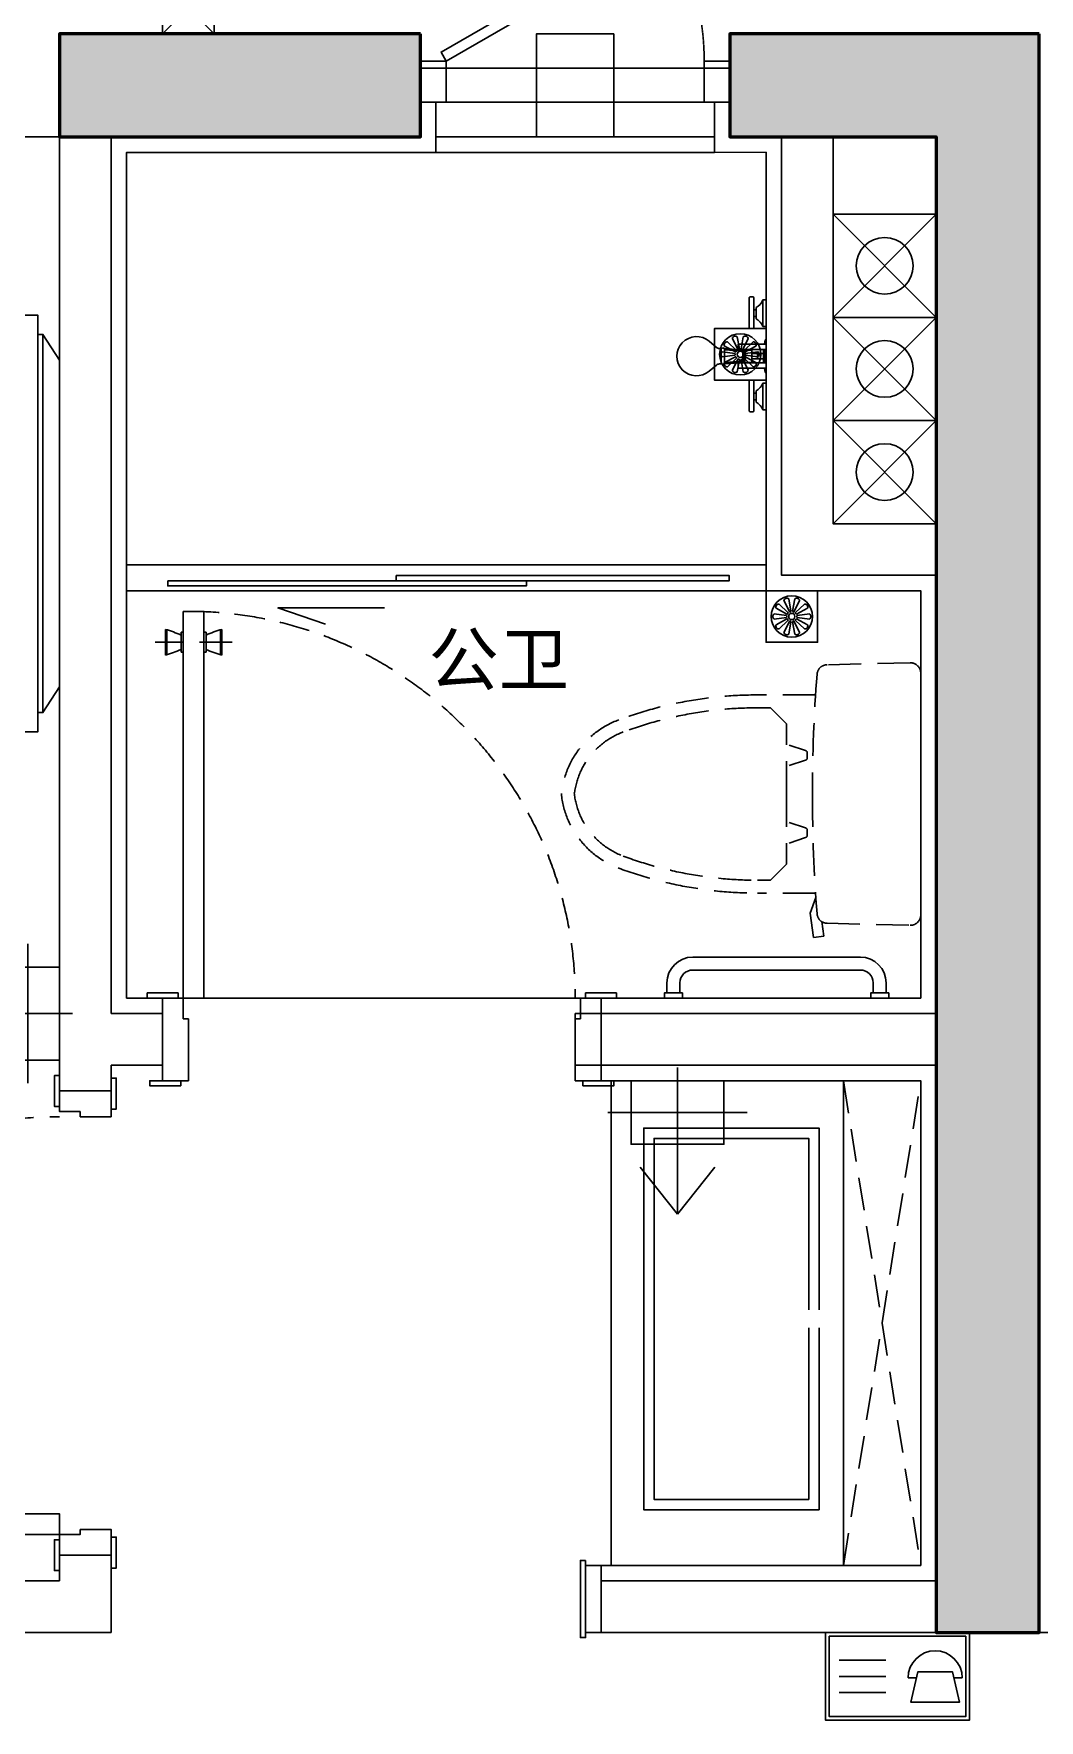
# Model space of a CAD drawing. Header units: millimetres. Extents: x -102565 to 103504, y -132507 to -120.
# Drawn here: x 65731 to 67681, y -6275 to -3005 of the extents above; entities that cross this region are included whole.
import ezdxf
from ezdxf.enums import TextEntityAlignment as Align

# ---------------------------------------------------------------- set-up
doc = ezdxf.new("R2010")
doc.units = ezdxf.units.MM
doc.header["$LTSCALE"] = 10
doc.linetypes.add('A02-G-MAIN-洋房4号户型_设计区$0$HIDDEN2', pattern=[0.1875, 0.125, -0.0625])
doc.linetypes.add('HIDDEN', pattern=[9.524999999999999, 6.35, -3.175])
doc.layers.get('Defpoints').update_dxf_attribs({"color": 9})
for name, color, linetype in [('-B10  平         面  LESS', 3, 'Continuous'), ('-B11  平面非硬装   LESS', 2, 'HIDDEN'), ('-B12  平         地  LESS', 1, 'Continuous'), ('-B1234平 地 天 间  LESS', 7, 'Continuous'), ('-B123平   地   天  LESS', 3, 'Continuous'), ('-B13  平         天  LESS', 1, 'Continuous'), ('-B14  平 面 注 释  LESS', 1, 'Continuous'), ('-B60  给   排   水  LESS', 2, 'Continuous'), ('A02-G-MAIN-洋房4号户型_设计区$0$A_HDWR(配件)', 1, 'Continuous'), ('A02-G-MAIN-洋房4号户型_设计区$0$A_WINDOW(窗)', 3, 'Continuous'), ('A21-G-BASE-D户型放大图_设计区$0$S_COCR_PIPE（冷凝水管）', 30, 'A21-G-BASE-D户型放大图_设计区$0$空调冷凝水管'), ('A21-G-BASE-D户型放大图_设计区$0$S_WSD_VERT_PIPE（给排水立管）', 210, 'Continuous'), ('S10-G-WACO-D户型COSF_设计区$0$G_COL_HATCH（墙柱填充）', 252, 'Continuous')]:
    doc.layers.add(name, color=color, linetype=linetype)
doc.layers.add('S10-G-WACO-D户型COSF_设计区$0$G_COL（墙柱）', color=4, linetype='Continuous', lineweight=50)
doc.styles.add('A21-G-BASE-D户型放大图_设计区$0$HZ', font='hysz.shx', dxfattribs={"width": 0.65, "bigfont": 'hyfs.shx'})
doc.styles.add('LESS标准文字', font='simhei.ttf', dxfattribs={"height": 2})
doc.linetypes.add('A21-G-BASE-D户型放大图_设计区$0$空调冷凝水管', pattern='A,2,-0.1,["N",A21-G-BASE-D户型放大图_设计区$0$HZ,S=0.12,R=0,X=-0.06,Y=-0.06],-0.1', length=2.2)
doc.dimstyles.new('标准注释（LESS）', dxfattribs={"dimtxt": 2, "dimasz": 1, "dimexe": 1, "dimexo": 0, "dimgap": 0.6, "dimtad": 1, "dimdec": 0, "dimrnd": 5, "dimzin": 12, "dimtxsty": 'LESS标准文字', "dimblk": 'ARCHTICK', "dimcen": 0, "dimclrd": 1, "dimclre": 1, "dimclrt": 3, "dimadec": 0, "dimazin": 0, "dimtfac": 1, "dimtdec": 0, "dimtix": 1, "dimtofl": 0, "dimtmove": 2, "dimatfit": 3, "dimldrblk": 'DOT', "dimfxl": 4, "dimfxlon": 1, "dimtfill": 1, "dimtolj": 1, "dimarcsym": 0})

# ---------------------------------------------------------------- blocks, each defined once
blk = doc.blocks.new('S10-G-WACO-D户型COSF_设计区')
at = {"layer": 'S10-G-WACO-D户型COSF_设计区$0$G_COL_HATCH（墙柱填充）'}
h = blk.add_hatch(color=0, dxfattribs=at)
h.dxf.hatch_style = 1
h.paths.add_polyline_path([(31999.99999223693, 18899.9606032247), (31299.99999223693, 18899.9606032247), (31299.99999223693, 18699.9606032247), (31999.99999223693, 18699.9606032247)])
h = blk.add_hatch(color=0, dxfattribs=at)
h.dxf.hatch_style = 1
h.paths.add_polyline_path([(33200, 18900.00000647045), (32599.99999223693, 18899.9606032247), (32599.99999223693, 18699.9606032247), (33000, 18700.00000647045), (33000, 15800.00000647045), (33200, 15800.00000647045)])
at = {"layer": 'S10-G-WACO-D户型COSF_设计区$0$G_COL（墙柱）', "color": 0}
for points in [[(31999.99999223693, 18899.9606032247), (31299.99999223693, 18899.9606032247), (31299.99999223693, 18699.9606032247), (31999.99999223693, 18699.9606032247)], [(33200, 18900.00000647045), (32599.99999223693, 18899.9606032247), (32599.99999223693, 18699.9606032247), (33000, 18700.00000647045), (33000, 18700.00000647045), (33000, 15800.00000647045), (33200, 15800.00000647045)]]:
    blk.add_lwpolyline(points, close=True, dxfattribs=at)
blk = doc.blocks.new('A02-G-MAIN-洋房4号户型_设计区$0$A$C7C8B5D55')
at = {"layer": '-B10  平         面  LESS'}
for p, q in [((-362.5, 79.5), (-37.5, 79.5)), ((-362.5, 54.5), (-37.5, 54.5)), ((-412.5, 10), (-412.5, 29.5)), ((-387.5, 10), (-387.5, 29.5)), ((-12.5, 29.5), (-12.5, 10)), ((12.5, 29.5), (12.5, 10))]:
    blk.add_line(p, q, dxfattribs=at)
for points in [[(-417.5, 0), (-417.5, 10), (-382.5, 10), (-382.5, 0)], [(17.5, 0), (17.5, 10), (-17.5, 10), (-17.5, 0)]]:
    blk.add_lwpolyline(points, close=True, dxfattribs=at)
for centre, radius, start, end in [((-362.5, 29.5), 50, 90, 180), ((-37.5, 29.5), 50, 0, 90), ((-362.5, 29.5), 25, 90, 180), ((-37.5, 29.5), 25, 0, 90)]:
    blk.add_arc(centre, radius, start, end, dxfattribs=at)
blk = doc.blocks.new('A$C322362D0')
at = {"color": 1}
blk.add_lwpolyline([(0, 0), (100, 0), (100, 100), (0, 100)], close=True, dxfattribs=at)
at = {"color": 8}
for points in [[(33.87843906879425, 80.50153433531523, 0.5839084714144257), (25.9731533229351, 74.75800803303719), (42.52704754471779, 57.44294153156807, 0.5136593078114284), (45.23061126470566, 59.40719555318356), (33.87843906879425, 80.50153433531523)], [(66.12156093120575, 80.50153433531523), (54.76938873529434, 59.40719555318356, 0.5136593078102788), (57.47295245528221, 57.44294153156807), (74.0268466770649, 74.75800803303719, 0.5839084714144257), (66.12156093120575, 80.50153433531523)], [(16.00948071479797, 55.90702310204506), (39.57940319180489, 51.62897494438221, 0.5136593078038767), (40.61207264661789, 54.80720470845699), (19.02903118729591, 65.20024387538433, 0.5839084714220167), (16.00948071479797, 55.90702310204506)], [(16.00948071479797, 44.09297689795494, 0.5839084714220167), (19.02903118729591, 34.79975612464477), (40.61207264661789, 45.19279529157211, 0.5136593078029511), (39.57940319180489, 48.3710250556469), (16.00948071479797, 44.09297689795494)], [(33.87843906879425, 19.49846566471388), (45.23061126470566, 40.59280444684555, 0.5136593078102789), (42.52704754471779, 42.55705846846104), (25.9731533229351, 25.24199196699192, 0.5839084714144258), (33.87843906879425, 19.49846566471388)], [(66.12156093120575, 19.49846566471388, 0.5839084714144257), (74.0268466770649, 25.24199196699192), (57.47295245528221, 42.55705846846104, 0.5136593078114282), (54.76938873529434, 40.59280444684555), (66.12156093120575, 19.49846566471388)], [(80.97096881270409, 65.20024387538433), (59.38792735338211, 54.80720470845699, 0.513659307802951), (60.42059680819511, 51.62897494438221), (83.99051928520203, 55.90702310204506, 0.5839084714220169), (80.97096881270409, 65.20024387538433)], [(80.97096881270409, 34.79975612464477, 0.5839084714220169), (83.99051928520203, 44.09297689795494), (60.42059680819511, 48.3710250556469, 0.5136593078038765), (59.38792735338211, 45.19279529157211), (80.97096881270409, 34.79975612464477)]]:
    blk.add_lwpolyline(points, format="xyb", dxfattribs=at)
for points in [[(45.11426469683647, 84.15227538347244), (48.32910573482513, 60.41395743194153, 0.5136593078046278), (51.67089426517487, 60.41395743194153), (54.88573530316353, 84.15227538347244, 0.5839084714118552)], [(45.11426469683647, 15.84772461655666, 0.5839084714118552), (54.88573530316353, 15.84772461655666), (51.67089426517487, 39.58604256808758, 0.5136593078046278), (48.32910573482513, 39.58604256808758)]]:
    blk.add_lwpolyline(points, format="xyb", close=True, dxfattribs=at)
for radius in [40, 6.000000000000001]:
    blk.add_circle((50, 50), radius, dxfattribs=at)
blk = doc.blocks.new('WC1')
at = {"layer": '-B11  平面非硬装   LESS', "color": 3}
for points in [[(-192.1939099282026, 203.9532679915428), (-192.1939099282026, 316.5579970479012, -0.0893017503339229), (-143.7371977493167, 585.7032225728035, -0.2855061937506378), (0, 696.8719034194946, -2.330102975268018)], [(192.1939099282026, 203.9532679915428), (192.1939099282026, 316.5579970479012, 0.0893017503339229), (143.7371977493167, 585.7032225728035, 0.2855061937506378), (0, 696.8719034194946, 2.330102975268018)], [(-0.216397725045681, 209.9955946207047, 0.02008051581751876), (-232.2750028222799, 201.077766597271, 0.3846014919976233), (-250.6997384950519, 181.6110863983631), (-254.5006692931056, 20.47162547707558, 0.4211379887202756), (-234.5062308311462, 0), (234.5062308311462, 0, 0.4211379887202756), (254.5006692931056, 20.47162547707558), (250.6998586729169, 181.605991512537, 0.3845950073025063), (232.2755735367537, 201.0726362466812, 0.02008616719939798), (0.1518122330307961, 209.9955946207047)]]:
    blk.add_lwpolyline(points, format="xyb", dxfattribs=at)
at = {"layer": '-B11  平面非硬装   LESS', "color": 8}
for points in [[(-167.1939099282026, 291.2352292537689), (-167.1939099282026, 316.5579970479012, -0.08930175033391957), (-120.307020381093, 576.98388838768, -0.285506193750677), (2.548199735581875, 672.0021089315414)], [(167.1939099282026, 291.2352292537689), (167.1939099282026, 316.5579970479012, 0.08930175033391957), (120.307020381093, 576.98388838768, 0.285506193750677), (-2.548199735581875, 672.0021089315414)], [(0, 259.9984613656998), (-135.9287959560752, 259.9984613656998), (-167.1939099282026, 291.2352292537689, -0.4363596087895575)], [(0, 259.9984613656998), (135.9287959560752, 259.9984613656998), (167.1939099282026, 291.2352292537689, 0.4363596087895575)], [(-95, 255), (-84.37340155988932, 223.4060058891773, 0.3220744891499792), (-79.63428953289986, 220), (-70.36571046710014, 220, 0.3220744891490737), (-65.62659844011068, 223.4060058891773), (-55, 255)], [(95, 255), (84.37340155988932, 223.4060058891773, -0.3220744891499657), (79.63428953289986, 220), (70.36571046710014, 220, -0.3220744891499792), (65.62659844011068, 223.4060058891773), (55, 255)], [(95, 255), (84.37340155988932, 223.4060058891773, -0.3220744891499792), (79.63428953289986, 220), (70.36571046710014, 220, -0.3220744891490737), (65.62659844011068, 223.4060058891773), (55, 255)]]:
    blk.add_lwpolyline(points, format="xyb", dxfattribs=at)
at = {"layer": '-B11  平面非硬装   LESS', "color": 3}
blk.add_lwpolyline([(-200.5, 203.4000000059605), (-230.7000000029802, 214.5), (-278.2000000029802, 207.8000000119209), (-275.3999999985099, 188), (-247.5, 191.9000000059605)], dxfattribs=at)
blk = doc.blocks.new('门把手')
at = {"layer": '-B10  平         面  LESS', "color": 1, "linetype": 'HIDDEN'}
blk.add_line((-74.72735156066483, -60), (74.72735156095587, -60), dxfattribs=at)
at = {"layer": '-B10  平         面  LESS', "color": 1, "linetype": 'Continuous'}
for p, q in [((-54.72222222195705, -35.00000000014552), (-54.72222222195705, -84.99999999985448)), ((-51.94444444420515, -35.00000000014552), (-51.94444444420515, -84.99999999985448)), ((-24.16666666662786, -40.55555555571482), (-19.99999999994179, -40.55555555571482)), ((-24.16666666662786, -40.55555555571482), (-24.16666666662786, -79.44444444428518)), ((24.16666666674428, -40.55555555571482), (20.00000000005821, -40.55555555571482)), ((24.16666666674428, -40.55555555571482), (24.16666666674428, -79.44444444428518)), ((51.94444444432156, -35.00000000014552), (51.94444444432156, -84.99999999985448)), ((54.72222222207347, -35.00000000014552), (54.72222222207347, -84.99999999985448)), ((-24.16666666662786, -79.44444444428518), (-19.99999999994179, -79.44444444428518)), ((24.16666666674428, -79.44444444428518), (20.00000000005821, -79.44444444428518))]:
    blk.add_line(p, q, dxfattribs=at)
at = {"layer": '-B10  平         面  LESS', "color": 1, "linetype": 'Continuous', "extrusion": (0, 0, -1)}
for centre, major_axis, ratio, start_param, end_param in [((-109.8726851758547, -234.2332175738338), (146.177030596891, 146.1770305968911), 0.9999999999886804, 5.767838655343621, 5.925277639357057), ((-109.8726851758547, 114.2332175738302), (146.177030599858, 146.1770305998581), 0.9999999999860258, 1.928703994608979, 2.086142978620104)]:
    blk.add_ellipse(centre, major_axis=major_axis, ratio=ratio, start_param=start_param, end_param=end_param, dxfattribs=at)
at = {"layer": '-B10  平         面  LESS', "color": 1, "linetype": 'Continuous'}
for centre, major_axis, ratio, start_param, end_param in [((109.8726851759711, -234.2332175738338), (146.177030596999, -146.177030596999), 0.9999999999873886, 2.626246001752999, 2.783684985767259), ((109.8726851759711, 114.2332175738302), (146.1770305973785, -146.1770305973785), 0.9999999999996985, 5.070296648203129, 5.227735632215986)]:
    blk.add_ellipse(centre, major_axis=major_axis, ratio=ratio, start_param=start_param, end_param=end_param, dxfattribs=at)
blk = doc.blocks.new('门开启虚线')
at = {"layer": '-B10  平         面  LESS', "color": 8, "linetype": 'HIDDEN'}
blk.add_arc((0, 1.455191522836685e-11), 799.9999999999491, 90, 180, dxfattribs=at)
blk = doc.blocks.new('*U1135')
blk.add_lwpolyline([(0, 0), (-60, 0), (-60, 10), (0, 10)], close=True)
blk = doc.blocks.new('*D332')
at = {"layer": 'Defpoints', "color": 0, "transparency": 16777216}
for p in [(50.00000000011642, 182.0573235734434), (50.00000000011642, 159.9999999946813), (799.9999999792199, 159.9999999947795)]:
    blk.add_point(p, dxfattribs=at)
at = {"layer": 'Defpoints', "color": 8, "transparency": 16777216, "insert": (424.9999999896681, 182.0573235734434), "char_height": 30, "attachment_point": 5, "style": 'LESS标准文字'}
blk.add_mtext('\\A1;750', dxfattribs=at)
blk = doc.blocks.new('_ArchTick')
at = {"color": 0, "linetype": 'ByBlock', "const_width": 0.4}
blk.add_lwpolyline([(-0.5, -0.5), (0.5, 0.5)], dxfattribs=at)
blk = doc.blocks.new('_Dot')
at = {"color": 0, "linetype": 'ByBlock', "lineweight": -2}
blk.add_line((-0.5, 0), (-1, 0), dxfattribs=at)
at = {"color": 0, "linetype": 'ByBlock', "const_width": 0.5}
blk.add_lwpolyline([(-0.25, 0, 1), (0.25, 0, 1)], format="xyb", close=True, dxfattribs=at)
blk = doc.blocks.new('门套线（外）')
blk.add_lwpolyline([(0, 1.726334630802739e-09), (60, 1.726334630802739e-09), (60, 10.00000000172633), (0, 10.00000000172633)], close=True)
blk = doc.blocks.new('A$C77383034')
at = {"color": 1, "ltscale": 7}
for p, q in [((32.58649259805679, 55.76735735684633), (32.58649259805679, 112.8019968941808)), ((27.73080477118492, 5), (0, 5)), ((27.73080477118492, -5), (0, -5)), ((32.58649259805679, -105.5912004709244), (32.58649259805679, -48.55656094104052))]:
    blk.add_line(p, q, dxfattribs=at)
for points in [[(5.920000016689301, 109.2696575298905), (0, 109.2696575298905)], [(0, 109.2696575298905), (0, 57.26965752989054), (5.920000016689301, 57.26965752989054)], [(5.920000016689301, 57.26965752989054), (5.920000016689301, 109.2696575298905)], [(23.80532348155975, 55.57535903155804), (23.80532348155975, 110.9639560356736)], [(19.36000001430511, 94.14965753257275), (19.36000001430511, 91.74965753406286)], [(19.36000001430511, 91.74965753406286), (19.36000001430511, 83.26965752989054)], [(19.36000001430511, 74.78965753316879), (19.36000001430511, 83.26965752989054)], [(19.36000001430511, 72.38965753465891), (19.36000001430511, 74.78965753316879)], [(0, 23), (0, 31.89999999850988)], [(1.709094673395157, 31.89999999850988), (0, 31.89999999850988)], [(1.709094673395157, 29.89999999850988), (0, 29.89999999850988)], [(0, -13), (0, 13)], [(1.709094673395157, 31.89999999850988), (3.135061502456665, 23)], [(1.709094673395157, 23), (1.709094673395157, 31.89999999850988)], [(1.709094673395157, 0), (1.709094673395157, 13)], [(1.709094673395157, 0), (1.709094673395157, -13)], [(4.609094679355621, -12.5), (4.609094679355621, 13)], [(27.73080477118492, 5), (16.59920486807823, 5), (16.59920486807823, -5), (27.73080477118492, -5)], [(42.73080477118492, -12), (27.73080477118492, -12), (27.73080477118492, 12), (42.73080477118492, 12)], [(42.73080477118492, 12), (80.73080477118492, 15)], [(42.73080477118492, 12), (42.73080477118492, -12)], [(42.78759363293648, 9.501290656626225), (80.78759363293648, 12.50129065662622)], [(44.73080477118492, 12), (44.73080477118492, -12.15789473801851)], [(80.73080477118492, 15), (80.73080477118492, 0)], [(80.73080477118492, -15), (80.73080477118492, 0)], [(86.73080477118492, 15), (86.73080477118492, 0)], [(86.73080477118492, -15), (86.73080477118492, 0)], [(0, -31.89999999850988), (0, -23)], [(1.709094673395157, -29.89999999850988), (0, -29.89999999850988)], [(1.709094673395157, -31.89999999850988), (0, -31.89999999850988)], [(1.709094673395157, -31.89999999850988), (3.135061502456665, -23)], [(1.709094673395157, -23), (1.709094673395157, -31.89999999850988)], [(4.609094679355621, -13), (4.609094679355621, -12.5)], [(42.73080477118492, -12), (80.73080477118492, -15)], [(42.78759363293648, -9.501290656626225), (80.78759363293648, -12.50129065662622)], [(0, -104.0889002978802), (0, -52.08890029788017), (5.920000016689301, -52.08890029788017)], [(5.920000016689301, -52.08890029788017), (5.920000016689301, -104.0889002978802)], [(23.80532348155975, -105.7831988036633), (23.80532348155975, -50.39460179209709)], [(19.36000001430511, -67.20890029519796), (19.36000001430511, -69.60890029370785)], [(19.36000001430511, -69.60890029370785), (19.36000001430511, -78.08890029788017)], [(19.36000001430511, -86.56890029460192), (19.36000001430511, -78.08890029788017)], [(19.36000001430511, -88.96890030056238), (19.36000001430511, -86.56890029460192)], [(5.920000016689301, -104.0889002978802), (0, -104.0889002978802)]]:
    blk.add_lwpolyline(points, dxfattribs=at)
for points in [[(30.80930328369141, 114.9639560356736), (25.40532347559929, 114.9639560356736, 0.414213562373095), (23.80532348155975, 113.3639560416341), (23.80532348155975, 110.9639560356736)], [(30.80930328369141, 114.9639560356736, -0.4724721965572768), (32.58649259805679, 112.8019968941808)], [(30.80930328369141, 53.60539820790291), (25.40532347559929, 53.60539820790291, -0.4142135623730951), (23.80532348155975, 55.20539820939302), (23.80532348155975, 57.60539820790291)], [(30.80930328369141, 53.60539820790291, 0.4724721965572768), (32.58649259805679, 55.76735735684633)], [(86.73080477118492, 15), (90.41536724567413, 15, 0.1783331974912624), (96.25391998887062, 17.15081741660833), (110.0706032812595, 28.92878259718418)], [(86.73080477118492, -15), (90.41536724567413, -15, -0.1783331974912624), (96.25391998887062, -17.15081741660833), (110.0706032812595, -28.92878259718418)], [(30.80930328369141, -46.39460179209709), (25.40532347559929, -46.39460179209709, 0.414213562373095), (23.80532348155975, -47.99460179358721), (23.80532348155975, -50.39460179209709)], [(30.80930328369141, -46.39460179209709, -0.4724721965572768), (32.58649259805679, -48.55656094104052)], [(30.80930328369141, -107.7531596198678), (25.40532347559929, -107.7531596198678, -0.4142135623730951), (23.80532348155975, -106.1531596258283), (23.80532348155975, -103.7531596198678)], [(30.80930328369141, -107.7531596198678, 0.4724721965572768), (32.58649259805679, -105.5912004709244)]]:
    blk.add_lwpolyline(points, format="xyb", dxfattribs=at)
for points in [[(-0.2691952288150787, 13), (53.73080477118492, 13), (53.73080477118492, 23), (-0.2691952288150787, 23)], [(-0.2691952288150787, -13), (53.73080477118492, -13), (53.73080477118492, -23), (-0.2691952288150787, -23)]]:
    blk.add_lwpolyline(points, close=True, dxfattribs=at)
for centre, radius, start, end in [((32.6422161757946, 119.4894052445889), 28.60978994335304, 200.929046848228, 242.3380321403387), ((32.6422161757946, 47.0499098226428), 28.60978994335304, 117.6619678596613, 159.070953151772), ((19.36000001430511, 83.26965752989054), 6.988223408068007, 50.4971658774113, 90), ((19.36000001430511, 83.26965752989054), 6.988223408068007, 270, 309.5028341225887), ((134.7308047711849, 0), 38.01315561749642, 229.5542272669838, 130.4457727330161), ((65.23080477118492, 0), 25.50000000000001, 151.927513164591, 208.072486835409), ((83.73080477118492, 11), 5.000000000000004, 53.13010278104281, 126.8698972189572), ((83.73080477118492, -11), 5.000000000000004, 233.1301027810428, 306.8698972189572), ((32.6422161757946, -41.86915258318186), 28.60978994335304, 200.929046848228, 242.3380321403387), ((32.6422161757946, -114.3086480051279), 28.60978994335304, 117.6619678596613, 159.070953151772), ((19.36000001430511, -78.08890029788017), 6.988223408068007, 50.4971658774113, 90), ((19.36000001430511, -78.08890029788017), 6.988223408068007, 270, 309.5028341225887)]:
    blk.add_arc(centre, radius, start, end, dxfattribs=at)
blk = doc.blocks.new('A02-G-MAIN-洋房4号户型_设计区$0$A$C119D53F7')
at = {"layer": '-B1234平 地 天 间  LESS', "color": 3}
blk.add_lwpolyline([(0, -74.99999998509884), (-200.0000000037253, -74.99999998509884), (-199.9999999962747, 75.00000001490116), (7.450580596923828e-09, 75), (0, -74.99999998509884)], dxfattribs=at)
for points in [[(-199.9999999962747, 75.00000001490116), (0, 0), (7.450580596923828e-09, 75), (-199.9999999962747, 75.00000001490116)], [(-200.0000000037253, -74.99999998509884), (0, 0), (0, -74.99999998509884), (-200.0000000037253, -74.99999998509884)]]:
    blk.add_solid(points, dxfattribs=at)
blk = doc.blocks.new('*D290')
at = {"layer": 'Defpoints', "color": 0, "transparency": 16777216}
for p in [(50.00000000011642, 122.0573235716462), (50.00000000011642, 99.99999999288411), (849.9999999586144, 99.99999999298234)]:
    blk.add_point(p, dxfattribs=at)
at = {"layer": 'Defpoints', "color": 8, "transparency": 16777216, "insert": (449.9999999793654, 122.0573235716462), "char_height": 30, "attachment_point": 5, "style": 'LESS标准文字', "bg_fill": 3, "box_fill_scale": 1.1, "bg_fill_color": 256, "bg_fill_true_color": 13158600, "bg_fill_transparency": 0}
blk.add_mtext('\\A1;800', dxfattribs=at)
blk = doc.blocks.new('*U645')
blk.add_lwpolyline([(0, 0), (940, 0), (940, 149.9999999999999), (0, 149.9999999999999)], close=True)
at = {"color": 8, "linetype": 'HIDDEN'}
for points in [[(0, 149.9999999999999), (940, 0)], [(940, 149.9999999999999), (0, 0)]]:
    blk.add_lwpolyline(points, dxfattribs=at)
blk = doc.blocks.new('wqda')
at = {"layer": '-B10  平         面  LESS'}
for p, q in [((128310.9970469819, -10936.92178206505), (128310.9970469819, -11206.94074161859)), ((128310.9970469819, -10936.92178206504), (128310.9970469819, -11206.94074161857)), ((128508.2043581793, -11071.93126184183), (128417.2289731511, -10999.63069309767)), ((128508.2043581793, -11071.93126184182), (128417.2289731511, -10999.63069309766)), ((128223.9319910076, -11071.93126184183), (128508.2043581793, -11071.93126184183)), ((128223.9319910076, -11071.93126184182), (128508.2043581793, -11071.93126184182)), ((128508.2043581793, -11071.93126184183), (128417.2289731511, -11144.231830586)), ((128508.2043581793, -11071.93126184182), (128417.2289731511, -11144.23183058598))]:
    blk.add_line(p, q, dxfattribs=at)
for points in [[(128249.3258793433, -10981.93125957247), (128372.6682146206, -10981.93125957247), (128372.6682146206, -11161.9312641112), (128249.3258793433, -11161.9312641112)], [(128249.3258793433, -10981.93125957246), (128372.6682146206, -10981.93125957246), (128372.6682146206, -11161.93126411118), (128249.3258793433, -11161.93126411118)]]:
    blk.add_lwpolyline(points, close=True, dxfattribs=at)
blk = doc.blocks.new('1WQE')
for p, q in [((126898.8153935303, -9612.253694287274), (126898.8153935303, -9521.953675842715)), ((126930.3154000215, -9612.253694287274), (126930.3154000215, -9521.953675842715)), ((126961.8154066194, -9612.253694287274), (126961.8154066194, -9521.953675842715)), ((126933.129400663, -9671.510798292074), (126933.129400663, -9655.303703581758)), ((126933.129400663, -9760.303725361391), (126933.129400663, -9744.096631077782))]:
    blk.add_line(p, q)
for points in [[(126845.2244696479, -9774.328732207914), (126845.2244696479, -9495.328666655723), (127015.4063307153, -9495.328666655723), (127015.4063307153, -9774.328732207914)], [(126852.4244696479, -9767.12873220792), (126852.4244696479, -9502.528666655717), (127008.2063307153, -9502.528666655717), (127008.2063307153, -9767.12873220792)], [(126921.7893983646, -9674.16170733285), (126921.7893983646, -9741.445721610298), (126980.0014105899, -9755.053724581776), (126980.0014105899, -9660.553704361373)], [(126921.7893983646, -9741.445721610298), (126921.7893983646, -9674.16170733285), (126980.0014105899, -9660.553704361373), (126980.0014105899, -9755.053724581776)]]:
    blk.add_lwpolyline(points, close=True)
blk.add_arc((126933.129400663, -9707.803713938183), 52.50001092536812, 90, 270)
blk = doc.blocks.new('A21-G-BASE-D户型放大图_设计区$0$冷凝水立管DN50')
at = {"layer": 'A21-G-BASE-D户型放大图_设计区$0$S_WSD_VERT_PIPE（给排水立管）'}
blk.add_circle((0, 0), 30, dxfattribs=at)
at = {"layer": 'Defpoints', "color": 252}
blk.add_lwpolyline([(-50, 50), (50, 50), (50, -50), (-50, -50), (-50, 50), (50, -50), (50, 50), (-50, -50)], dxfattribs=at)
at = {"layer": 'Defpoints', "color": 252, "style": 'A21-G-BASE-D户型放大图_设计区$0$HZ', "width": 0.7}
blk.add_text('冷凝', height=32, dxfattribs=at).set_placement((0.07388679217547178, -15.31104005381349), align=Align.CENTER)
blk = doc.blocks.new('*U331')
at = {"layer": '-B10  平         面  LESS'}
blk.add_lwpolyline([(40.00000000000004, -750.0000000017316), (80.00000000000003, -750.0000000017316), (80, -1.782609615474939e-09), (40, -1.782609615474939e-09)], close=True, dxfattribs=at)
at = {"layer": '-B12  平         地  LESS'}
for points in [[(50.00000000005821, 39.99999999821739), (40.00000000005821, 39.99999999823922), (40, -1.775333657860756e-09), (0, -1.760781742632389e-09), (0, 159.9999999982101), (50.00000000011642, 159.9999999982029), (50.00000000011642, 39.99999999821739)], [(799.9999999792781, 39.99999999821739), (809.9999999792781, 39.99999999823922), (809.9999999793363, -1.782609615474939e-09), (849.9999999793362, -1.768057700246572e-09), (849.9999999793362, 159.9999999982101), (799.9999999792199, 159.9999999982029), (799.9999999792199, 39.99999999821739)]]:
    blk.add_lwpolyline(points, dxfattribs=at)
at = {"layer": '-B10  平         面  LESS', "linetype": 'HIDDEN', "xscale": 0.937499999999996, "yscale": 0.937499999999996, "zscale": 0.937499999999996, "rotation": 180}
blk.add_blockref('门开启虚线', (50, -1.768057700246572e-09), dxfattribs=at)
at = {"layer": '-B10  平         面  LESS', "rotation": 180}
blk.add_blockref('门把手', (60.00000000000004, -750.0000000017316), dxfattribs=at)
at = {"layer": '-B12  平         地  LESS', "color": 2}
blk.add_blockref('*U1135', (35.00000000011642, 159.9999999982247), dxfattribs=at)
at = {"layer": '-B12  平         地  LESS', "color": 2, "xscale": -1}
blk.add_blockref('*U1135', (814.9999999792199, 159.9999999982247), dxfattribs=at)
at = {"layer": '-B12  平         地  LESS', "rotation": 180}
blk.add_blockref('门套线（外）', (30, 1.647748604227672e-09), dxfattribs=at)
at = {"layer": '-B12  平         地  LESS', "xscale": -1, "rotation": 180}
blk.add_blockref('门套线（外）', (819.9999999793363, 1.647748604227672e-09), dxfattribs=at)
at = {"layer": 'Defpoints', "color": 2}
dim = blk.add_linear_dim(base=(50.00000000011642, 182.0573235734434), p1=(799.9999999792199, 159.9999999947795), p2=(50.00000000011642, 159.9999999946813), angle=180, dimstyle='标准注释（LESS）', override={"dimscale": 0, "dimtad": 0, "dimse1": 1, "dimse2": 1, "dimsd1": 1, "dimsd2": 1, "dimclrt": 8, "dimtix": 1, "dimtofl": 0, "dimtmove": 1, "dimatfit": 1, "dimtfill": 0}, dxfattribs=at)
dim.commit()
dim.dimension.update_dxf_attribs({"geometry": '*D332', "text_midpoint": (424.9999999896681, 182.0573235734434)})
blk = doc.blocks.new('*U289')
at = {"layer": '-B10  平         面  LESS'}
blk.add_lwpolyline([(40.00000000000003, -799.999999981126), (80.00000000000003, -799.999999981126), (80, -1.782609615474939e-09), (40, -1.782609615474939e-09)], close=True, dxfattribs=at)
at = {"layer": '-B12  平         地  LESS'}
for points in [[(50.00000000005821, 39.99999999821739), (40.00000000005821, 39.99999999823922), (40, -1.775333657860756e-09), (0, -1.760781742632389e-09), (0, 99.99999999641295), (50.00000000011642, 99.99999999640568), (50.00000000011642, 39.99999999821739)], [(849.9999999586726, 39.99999999821739), (859.9999999586726, 39.99999999823922), (859.9999999587308, -1.782609615474939e-09), (899.9999999587307, -1.768057700246572e-09), (899.9999999587307, 99.99999999641295), (849.9999999586144, 99.99999999640568), (849.9999999586144, 39.99999999821739)]]:
    blk.add_lwpolyline(points, dxfattribs=at)
at = {"layer": '-B10  平         面  LESS', "linetype": 'HIDDEN', "rotation": 180}
blk.add_blockref('门开启虚线', (50, -1.768057700246572e-09), dxfattribs=at)
at = {"layer": '-B10  平         面  LESS', "rotation": 180}
blk.add_blockref('门把手', (60.00000000000003, -799.999999981126), dxfattribs=at)
at = {"layer": '-B12  平         地  LESS', "color": 2}
blk.add_blockref('*U1135', (35.00000000011642, 99.9999999964275), dxfattribs=at)
at = {"layer": '-B12  平         地  LESS', "color": 2, "xscale": -1}
blk.add_blockref('*U1135', (864.9999999586144, 99.9999999964275), dxfattribs=at)
at = {"layer": '-B12  平         地  LESS', "rotation": 180}
blk.add_blockref('门套线（外）', (30, 1.647748604227672e-09), dxfattribs=at)
at = {"layer": '-B12  平         地  LESS', "xscale": -1, "rotation": 180}
blk.add_blockref('门套线（外）', (869.9999999587308, 1.647748604227672e-09), dxfattribs=at)
at = {"layer": 'Defpoints', "color": 2}
dim = blk.add_linear_dim(base=(50.00000000011642, 122.0573235716462), p1=(849.9999999586144, 99.99999999298234), p2=(50.00000000011642, 99.99999999288411), angle=180, dimstyle='标准注释（LESS）', override={"dimscale": 0, "dimtad": 0, "dimse1": 1, "dimse2": 1, "dimsd1": 1, "dimsd2": 1, "dimclrt": 8, "dimtix": 1, "dimtofl": 0, "dimtmove": 1, "dimatfit": 1, "dimtfill": 0}, dxfattribs=at)
dim.commit()
dim.dimension.update_dxf_attribs({"geometry": '*D290', "text_midpoint": (449.9999999793654, 122.0573235716462)})
blk = doc.blocks.new('A$C2ED66F2E')
at = {"layer": '-B10  平         面  LESS', "color": 3}
for points in [[(14599.31990606204, 19049.33847604728), (15294.80390137801, 19049.33847604728), (15294.80390137801, 19039.33847604728), (14599.31990606204, 19039.33847604728)], [(15042.45674165135, 19059.33847604728), (15688.29323461343, 19059.33847604728), (15688.29323461343, 19049.33847604728), (15042.45674165135, 19049.33847604728)], [(16059.47828304078, 18079.9340531929), (16059.47828312787, 17139.94356476678), (15459.47828312787, 17139.94356476678), (15459.47828304078, 18079.9340531929)]]:
    blk.add_lwpolyline(points, close=True, dxfattribs=at)
at = {"layer": '-B10  平         面  LESS', "color": 3, "elevation": -1.284110059570671e-10}
blk.add_lwpolyline([(15019.57062229206, 18996.73045770115), (14812.99748000194, 18996.73045770115), (14905.18115961244, 18965.04870867765)], dxfattribs=at)
at = {"layer": '-B10  平         面  LESS', "color": 3}
blk.add_lwpolyline([(15862.36709699624, 17600.44198917689), (15862.36709701094, 17248.03014390519), (15522.36709701094, 17248.03014390519), (15522.36709695365, 17988.02063233131), (15862.36709695365, 17988.02063233131), (15862.36709699624, 17635.60878755989)], dxfattribs=at)
at = {"layer": '-B10  平         面  LESS', "color": 8}
blk.add_lwpolyline([(15842.36709699624, 17600.44198917689), (15842.36709701094, 17268.03014390519), (15542.36709701094, 17268.03014390519), (15542.36709695365, 17968.02063233131), (15842.36709695365, 17968.02063233131), (15842.36709699624, 17635.60878755989)], dxfattribs=at)
at = {"layer": '-B11  平面非硬装   LESS', "linetype": 'ByBlock'}
for p, q in [((14347.36746425847, 18793.76224869698), (14347.36746425521, 19526.79624008991)), ((14357.45009200405, 19526.79624009015), (14357.45009200242, 18793.76224869698))]:
    blk.add_line(p, q, dxfattribs=at)
blk.add_lwpolyline([(14389.45240634297, 18843.75913024366), (14357.45009200242, 18793.76224869698), (14347.36746425847, 18793.76224869698), (14347.36746425847, 18756.27924439333), (14289.45240634297, 18756.27924439333), (14289.45240634297, 19564.27924439333), (14347.36746425847, 19564.27924439333), (14347.36746425847, 19526.79624008991), (14357.45009200242, 19526.79624009015), (14389.45240634297, 19476.79935854323)], close=True, dxfattribs=at)
at = {"layer": '-B12  平         地  LESS', "color": 1}
for p, q in [((14519.49122337725, 19079.94409907336), (15759.47828268066, 19079.94409907336)), ((14519.49203058989, 19029.94409877947), (15759.4782826875, 19029.94409906641))]:
    blk.add_line(p, q, dxfattribs=at)
at = {"layer": '-B1234平 地 天 间  LESS'}
for p, q in [((14389.47817801986, 20109.94390382941), (14389.47817801994, 18059.94390382667)), ((14489.47817801989, 19909.943903829), (15089.47817801922, 19909.94390382907)), ((14489.47817801951, 18209.94390383034), (14489.47817801989, 19909.943903829)), ((16089.4781780202, 19909.94390382917), (16089.47817802017, 17109.94390382906)), ((14589.47817802114, 18209.94390383086), (14489.47817802003, 18209.94390383034)), ((14589.47817802114, 18109.94390383086), (14589.47817802114, 18209.94390383086)), ((16089.47817801991, 18209.94390383034), (15389.47817802111, 18209.94390383083)), ((15389.47817802111, 18209.94390383086), (15389.47817802111, 18109.94390383086)), ((16089.47817801991, 18109.94390383034), (16089.47817801991, 18209.94390383034)), ((14489.47817802003, 18109.94390383034), (14589.47817802114, 18109.94390383086)), ((14489.47817801948, 18059.94390382667), (14489.47817801951, 18109.94390383034)), ((15389.47817802111, 18109.94390383083), (16089.47817801991, 18109.94390383034)), ((14389.47817801994, 18059.94390382667), (14489.47817801948, 18059.94390382667)), ((14489.47817801948, 17159.94390382667), (14389.47817801994, 17159.94390382667)), ((14389.47817801994, 17159.94390382667), (14389.47817801989, 17109.94390382877)), ((14489.47817802009, 17009.943903829), (14489.47817802, 17159.94390382668)), ((14389.47817801989, 17109.94390382877), (11889.47817802035, 17109.94390382772)), ((16089.47817802038, 17109.94390382906), (15439.47817802042, 17109.94390382289)), ((15439.47817802042, 17009.94390382289), (15439.47817802042, 17109.94390382289)), ((14489.47817802009, 17009.94390382898), (11739.47817801954, 17009.94390382787)), ((16089.47817802038, 17009.94390382906), (15439.47817802042, 17009.94390382289)), ((16089.47817802017, 17009.94390382824), (16339.47817802111, 17009.94390382836))]:
    blk.add_line(p, q, dxfattribs=at)
at = {"layer": '-B1234平 地 天 间  LESS', "linetype": 'Continuous'}
blk.add_line((15689.47817801921, 19909.94390382917), (16089.4781780202, 19909.94390382917), dxfattribs=at)
at = {"layer": '-B1234平 地 天 间  LESS'}
for points in [[(15089.47817801922, 19909.94390382917), (15089.47817801922, 20109.94390382836)], [(15689.47817801921, 20109.94390383104), (15689.47817801921, 19909.94390382917)], [(16089.47817801991, 19059.94390382982), (15789.47817801991, 19059.94390382982), (15789.47817801991, 19909.94390382982)], [(16089.47817801991, 19159.94390382982), (15889.47817801991, 19159.94390382982), (15889.47817801991, 19909.94390382982)]]:
    blk.add_lwpolyline(points, dxfattribs=at)
at = {"layer": '-B1234平 地 天 间  LESS', "color": 252}
for points in [[(15889.47787261759, 19759.94393047457), (16089.47787261759, 19759.94390383001), (16089.47784597303, 19559.94390383001), (15889.47784597303, 19559.94393047457)], [(15889.47784597303, 19559.94393047457), (16089.47784597303, 19559.94390383001), (16089.47781932847, 19359.94390383001), (15889.47781932847, 19359.94393047457)], [(15889.47781932847, 19359.94393047457), (16089.47781932847, 19359.94390383001), (16089.47779268392, 19159.94390383001), (15889.47779268392, 19159.94393047457)]]:
    blk.add_lwpolyline(points, close=True, dxfattribs=at)
for points in [[(16089.47787261759, 19759.94390383001), (15889.47784597303, 19559.94393047457)], [(16089.47784597303, 19559.94390383001), (15889.47787261759, 19759.94393047457)], [(16089.47784597303, 19559.94390383001), (15889.47781932847, 19359.94393047457)], [(16089.47781932847, 19359.94390383001), (15889.47784597303, 19559.94393047457)], [(16089.47781932847, 19359.94390383001), (15889.47779268392, 19159.94393047457)], [(16089.47779268392, 19159.94390383001), (15889.47781932847, 19359.94393047457)]]:
    blk.add_lwpolyline(points, dxfattribs=at)
at = {"layer": '-B1234平 地 天 间  LESS', "color": 1}
for centre in [(15989.47788120066, 19659.94393786554), (15989.4778545561, 19459.94393786554), (15989.47782791154, 19259.94393786554)]:
    blk.add_circle(centre, 54.99999999999999, dxfattribs=at)
at = {"layer": '-B123平   地   天  LESS', "color": 2}
blk.add_line((12213.03771006003, 19910.26938975135), (14389.47817801987, 19910.26938975145), dxfattribs=at)
at = {"layer": '-B123平   地   天  LESS', "color": 1}
for p, q in [((15089.47817787087, 19879.93622108844), (15659.47955378341, 19879.96099916547)), ((15439.47817799995, 18239.94390383352), (15439.47817802056, 18209.94390383524)), ((15439.47817802135, 18109.94390383112), (15439.47817802135, 18080.03938139375)), ((15439.47817802042, 17109.94390382925), (15439.47817801675, 17139.94356469693))]:
    blk.add_line(p, q, dxfattribs=at)
for points in [[(15119.47817834873, 19976.94390382917), (15119.47817787087, 19879.93622108844), (14519.47830832469, 19879.92245560216), (14519.50478407437, 18239.97352089632), (14619.47817802066, 18239.97352089623)], [(15439.47817799995, 18239.94390383352), (16059.47828299015, 18239.97352146742), (16059.47828268747, 19029.92796431127), (15759.47828268747, 19029.92796431127), (15759.47828411915, 19879.97705869511), (15659.47955378341, 19879.96099916547), (15659.4751037273, 19976.94390382917)], [(16059.47828304078, 18079.9340531929), (15439.47817802135, 18080.03938139375)], [(15439.47817801675, 17139.94356469693), (16059.47828337442, 17139.94356476678), (16059.47828304078, 18079.9340531929)]]:
    blk.add_lwpolyline(points, dxfattribs=at)
for points in [[(15409.47828312787, 17149.87256198678), (15399.47828312822, 17149.87256198678), (15399.47828312823, 16999.94390382925), (15409.47828312788, 16999.94390382925)], [(15409.47828312787, 17139.94356476678), (15439.47817802042, 17139.94356476678), (15439.47817802042, 17009.94390382925), (15409.47828312787, 17009.94390382925)]]:
    blk.add_lwpolyline(points, close=True, dxfattribs=at)
at = {"color": 1, "linetype": 'Continuous'}
blk.add_line((15399.47817799995, 18239.94390383524), (14629.47817802061, 18239.94390383412), dxfattribs=at)
at = {"layer": 'A02-G-MAIN-洋房4号户型_设计区$0$A_HDWR(配件)', "color": 8}
blk.add_lwpolyline([(15562.49087991142, 20324.26441190486), (15129.47817801922, 20074.26441190486), (15139.47817801922, 20056.94390382917), (15572.49087991142, 20306.94390382917)], close=True, dxfattribs=at)
at = {"layer": 'A02-G-MAIN-洋房4号户型_设计区$0$A_HDWR(配件)'}
for points in [[(15139.47817801922, 20056.94390382917), (15089.47817801922, 20056.94390382917), (15089.47817801922, 19976.94390382917), (15139.47817801922, 19976.94390382917)], [(15689.47817801921, 20056.94390382917), (15639.47817801921, 20056.94390382917), (15639.47817801921, 19976.94390382917), (15689.47817801921, 19976.94390382917)]]:
    blk.add_lwpolyline(points, close=True, dxfattribs=at)
at = {"layer": 'A02-G-MAIN-洋房4号户型_设计区$0$A_HDWR(配件)', "color": 8, "linetype": 'A02-G-MAIN-洋房4号户型_设计区$0$HIDDEN2'}
blk.add_arc((15139.47817801922, 20056.94390382917), 500.0999900019887, 358.8542371616165, 32.29198417960104, dxfattribs=at)
at = {"layer": 'A02-G-MAIN-洋房4号户型_设计区$0$A_WINDOW(窗)'}
for p, q in [((15689.47817801921, 20042.94390382917), (15089.47817801922, 20042.94390382917)), ((15689.47817801921, 19976.94390382917), (15089.47817801922, 19976.94390382917)), ((15659.47817801921, 19909.94390382917), (15119.47817801869, 19909.94390382917))]:
    blk.add_line(p, q, dxfattribs=at)
at = {"layer": '-B10  平         面  LESS', "xscale": -1}
blk.add_blockref('A$C77383034', (15759.47828611037, 19484.69390383419), dxfattribs=at)
at = {"layer": '-B10  平         面  LESS', "linetype": 'ByBlock', "rotation": 90.00000000000001}
blk.add_blockref('WC1', (16059.47828282694, 18635.74488166234), dxfattribs=at)
at = {"layer": '-B10  平         面  LESS', "extrusion": (-2.826030988219483e-19, 2.641020323441988e-11, -1), "zscale": -1}
blk.add_blockref('A02-G-MAIN-洋房4号户型_设计区$0$A$C7C8B5D55', (-15579.88497715582, 18239.98884407691, 4.545181143478984e-07), dxfattribs=at)
at = {"layer": '-B10  平         面  LESS', "rotation": 270}
blk.add_blockref('wqda', (26659.72599503536, 146329.2599325362), dxfattribs=at)
at = {"layer": '-B10  平         面  LESS', "xscale": -1, "rotation": 90}
blk.add_blockref('1WQE', (6379.649863925148, 143855.1679362094), dxfattribs=at)
at = {"layer": '-B12  平         地  LESS', "xscale": -1, "rotation": 89.99931740796998}
blk.add_blockref('A$C322362D0', (15759.4782835394, 19538.30372021473), dxfattribs=at)
at = {"layer": '-B12  平         地  LESS', "rotation": 270.00068259203}
blk.add_blockref('A$C322362D0', (15759.4782826875, 19029.94409906641), dxfattribs=at)
at = {"layer": '-B1234平 地 天 间  LESS'}
blk.add_blockref('S10-G-WACO-D户型COSF_设计区', (-16910.83971278425, 1209.943016352016), dxfattribs=at)
at = {"layer": '-B13  平         天  LESS', "linetype": 'HIDDEN', "rotation": 90.00000000000001}
blk.add_blockref('*U645', (16059.47828304078, 17139.9340531929), dxfattribs=at)
at = {"rotation": 90}
blk.add_blockref('A02-G-MAIN-洋房4号户型_设计区$0$A$C119D53F7', (15389.42773875401, 20109.9298774208), dxfattribs=at)
at = {"xscale": -1, "rotation": 180}
blk.add_blockref('*U331', (14589.47817802061, 18239.94390383346), dxfattribs=at)
at = {"layer": 'A21-G-BASE-D户型放大图_设计区$0$S_COCR_PIPE（冷凝水管）', "xscale": -1}
blk.add_blockref('A21-G-BASE-D户型放大图_设计区$0$冷凝水立管DN50', (14639.47738370348, 20159.93472519345), dxfattribs=at)
at = {"layer": '-B14  平 面 注 释  LESS', "color": 3, "insert": (14773.01717155459, 18947.0195238735), "char_height": 100, "width": 936.0605772854353, "attachment_point": 1, "style": 'LESS标准文字'}
blk.add_mtext('\\pi331.79;公卫', dxfattribs=at)
at = {"xscale": -1, "rotation": 270}
blk.add_blockref('*U289', (14389.47817802, 17159.94390382667), dxfattribs=at)
at = {"layer": '-B10  平         面  LESS', "rotation": 180}
blk.add_blockref('wqda', (142638.8040573631, 7138.012641984809), dxfattribs=at)

msp = doc.modelspace()

# ---------------------------------------------------------------- block references
at = {"layer": '-B60  给   排   水  LESS', "linetype": 'Continuous'}
msp.add_blockref('A$C2ED66F2E', (51391.43431990207, -23114.75258945177), dxfattribs=at)

doc.saveas('drawing.dxf')
